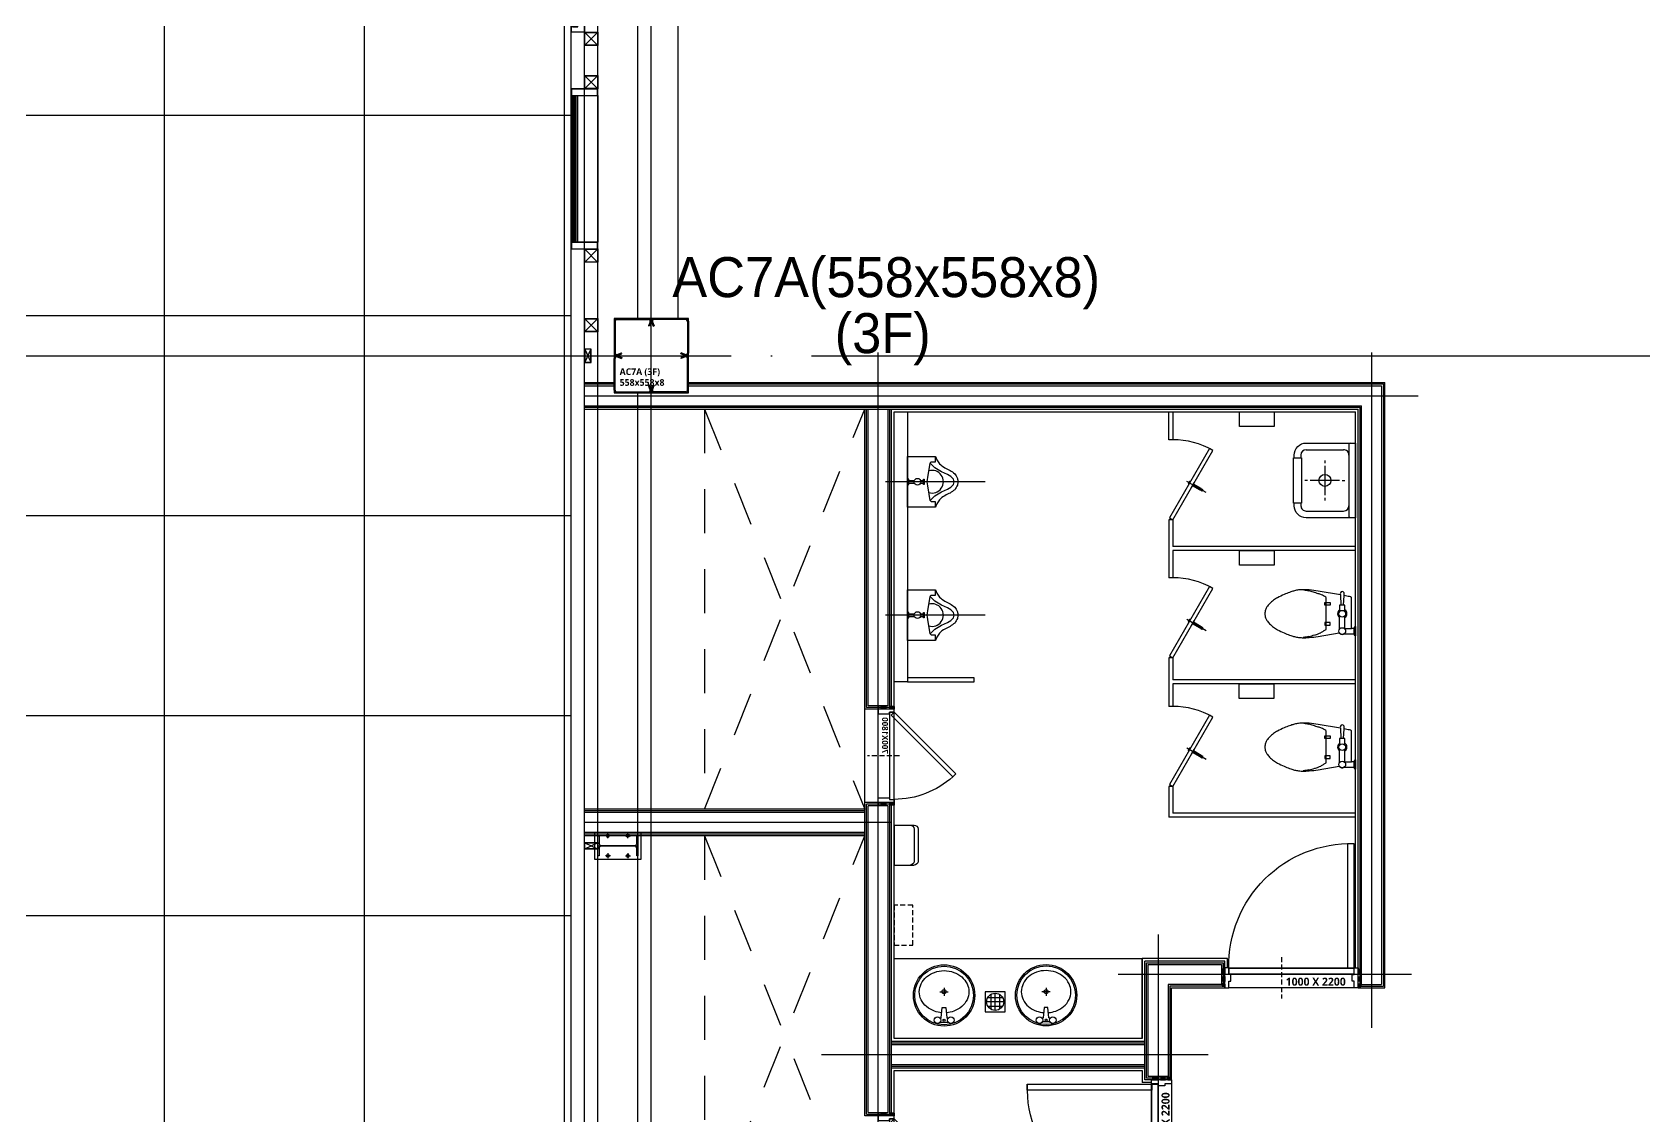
# Model space of a CAD drawing. Header units: millimetres. Extents: x -47382 to 204618, y -51045 to 127155.
# Drawn here: x 31359 to 43440, y 23671 to 31796 of the extents above; entities that cross this region are included whole.
import ezdxf
from ezdxf.enums import TextEntityAlignment as Align

# ---------------------------------------------------------------- set-up
doc = ezdxf.new("R2010")
doc.units = ezdxf.units.MM
doc.header["$LTSCALE"] = 300
doc.header["$MEASUREMENT"] = 0
for name, pattern in [('CEN', [62, 60, -1, 0, -1]), ('HID', [2, 1.1, -0.9]), ('HIDDEN2', [0.1875, 0.125, -0.0625])]:
    doc.linetypes.add(name, pattern=pattern)
doc.layers.get('0').update_dxf_attribs({"linetype": 'CONTINUOUS'})
doc.layers.get('Defpoints').update_dxf_attribs({"color": 153, "linetype": 'CONTINUOUS'})
for name, color, linetype in [('1', 7, 'CONTINUOUS'), ('6', 6, 'CONTINUOUS'), ('A-CEN', 1, 'CEN'), ('A-DOOR', 4, 'CONTINUOUS'), ('A-DOOR-JAMB', 4, 'CONTINUOUS'), ('A-DOOR-SILL', 8, 'CONTINUOUS'), ('A-DOOR-SWING', 8, 'CONTINUOUS'), ('A-FIN-TYP1', 6, 'CONTINUOUS'), ('A-FLOR-FLIN-TYP2', 8, 'CONTINUOUS'), ('A-FLOR-GW', 6, 'CONTINUOUS'), ('A-FLOR-ROOF-EJ', 9, 'CONTINUOUS'), ('A-FLOR-STUD', 9, 'CONTINUOUS'), ('A-FLOR-TOIL-PFIX', 9, 'CONTINUOUS'), ('A-FLOR-TOIL-SPCL', 6, 'CONTINUOUS'), ('A-FLOR-TOIL-WALL', 6, 'CONTINUOUS'), ('A-PS-HID', 5, 'HID'), ('A-ST-AXIS-CEN', 252, 'CEN'), ('A-ST-COL', 2, 'CONTINUOUS'), ('A-WALL-DRY1', 7, 'CONTINUOUS'), ('A-WALL-MASN', 3, 'CONTINUOUS'), ('A-WIN', 4, 'CONTINUOUS'), ('Bound', 9, 'CONTINUOUS'), ('SS-PLATE', 32, 'CONTINUOUS'), ('STEEL', 2, 'CONTINUOUS'), ('XREF-PLAN$0$A-STEEL', 7, 'CONTINUOUS'), ('충돌방지대 IN', 4, 'CONTINUOUS')]:
    doc.layers.add(name, color=color, linetype=linetype)
doc.layers.add('A-ANNO-NPLT', color=129, linetype='CONTINUOUS', plot=False)
doc.layers.add('Defpoint', color=161, linetype='CONTINUOUS', plot=False)
doc.layers.add('A-SECT-LIN1', color=4, linetype='CONTINUOUS', lineweight=25)
doc.layers.add('가는선', color=5, linetype='CONTINUOUS', lineweight=9)
doc.styles.add('SH_대대리576', font='NanumGothicBold.ttf')
doc.styles.add('SHP-나눔bo', font='')
doc.styles.add('돋움', font='')
doc.styles.get('SHP-나눔bo').set_extended_font_data('NanumGothic', bold=True)
doc.styles.get('돋움').set_extended_font_data('Dotum')

# ---------------------------------------------------------------- blocks, each defined once
blk = doc.blocks.new('A$C500F4283')
at = {"layer": 'A-FLOR-STUD'}
for p, q in [((2, 2, -103000), (98, 48, -103000)), ((2, 48, -103000), (98, 2, -103000))]:
    blk.add_line(p, q, dxfattribs=at)
at = {"layer": 'A-FLOR-STUD', "elevation": -103000}
for points in [[(0, 0), (100, 0), (100, 50), (0, 50)], [(2, 2), (98, 2), (98, 48), (2, 48)]]:
    blk.add_lwpolyline(points, close=True, dxfattribs=at)
blk = doc.blocks.new('A$C284E115B')
at = {"layer": 'A-FLOR-STUD'}
for p, q in [((2, 48, -103000), (98, 2, -103000)), ((2, 2, -103000), (98, 48, -103000))]:
    blk.add_line(p, q, dxfattribs=at)
at = {"layer": 'A-FLOR-STUD', "elevation": -103000}
for points in [[(0, 50), (100, 50), (100, 0), (0, 0)], [(2, 48), (98, 48), (98, 2), (2, 2)]]:
    blk.add_lwpolyline(points, close=True, dxfattribs=at)
blk = doc.blocks.new('BOLT')
at = {"layer": '1', "color": 251}
for p, q in [((-21, 0), (21, 0)), ((0, -21), (0, 21))]:
    blk.add_line(p, q, dxfattribs=at)
at = {"layer": '6', "color": 251}
blk.add_circle((0, 0), 11, dxfattribs=at)
blk = doc.blocks.new('WC2_BP')
at = {"layer": 'SS-PLATE', "color": 251, "ltscale": 0.05}
blk.add_lwpolyline([(-175, -100), (175, -100), (175, 100), (-175, 100)], close=True, dxfattribs=at)
at = {"linetype": 'HID', "yscale": 0.909090909090909, "zscale": 0.909090909090909}
for p, xscale in [((-75, 75), -0.909090909090909), ((75, 75), 0.909090909090909)]:
    blk.add_blockref('BOLT', p, dxfattribs=dict(at, xscale=xscale))
at = {"linetype": 'HID', "yscale": 0.909090909090909, "zscale": 0.909090909090909, "rotation": 180}
for p, xscale in [((-75, -75), 0.909090909090909), ((75, -75), -0.909090909090909)]:
    blk.add_blockref('BOLT', p, dxfattribs=dict(at, xscale=xscale))
blk = doc.blocks.new('H-300X150X6_5X9')
at = {"layer": 'Defpoint'}
for p, q in [((0, -150), (0, 150)), ((-3.25, 0), (3.25, 0))]:
    blk.add_line(p, q, dxfattribs=at)
at = {"layer": 'STEEL'}
blk.add_lwpolyline([(-75, -150), (-75, -141), (-16.25, -141, 0.41421356), (-3.25, -128), (-3.25, 128, 0.41421356), (-16.25, 141), (-75, 141), (-75, 150), (75, 150), (75, 141), (16.25, 141, 0.41421356), (3.25, 128), (3.25, -128, 0.41421356), (16.25, -141), (75, -141), (75, -150)], format="xyb", close=True, dxfattribs=at)
at = {"layer": 'SS-PLATE', "color": 251, "ltscale": 0.05, "rotation": 90}
blk.add_blockref('WC2_BP', (0, 0), dxfattribs=at)
blk = doc.blocks.new('A$C2E56680A')
blk.add_blockref('A$C284E115B', (0, 50))
at = {"layer": 'STEEL', "rotation": 269.9999999999999}
blk.add_blockref('H-300X150X6_5X9', (250, 75, -103000), dxfattribs=at)
blk = doc.blocks.new('3-11000')
at = {"layer": 'A-FLOR-FLIN-TYP2'}
for p, q in [((200, 0, -103000), (200, 11400, -103000)), ((500, 279, -103000), (500, 10721, -103000))]:
    blk.add_line(p, q, dxfattribs=at)
at = {"layer": 'A-FLOR-GW'}
for p, q in [((0, 0, -103000), (0, 11000, -103000)), ((100, 0, -103000), (100, 11000, -103000))]:
    blk.add_line(p, q, dxfattribs=at)
for p in [(100, 7250), (100, 3600)]:
    blk.add_blockref('A$C2E56680A', p)
blk = doc.blocks.new('A$C02DD68EE')
at = {"layer": 'A-FLOR-STUD'}
for p, q in [((125, 11000, -103000), (102, 10952, -103000)), ((125, 11000, -103000), (148, 10952, -103000)), ((102, 48, -103000), (125, 0, -103000)), ((148, 48, -103000), (125, 0, -103000))]:
    blk.add_line(p, q, dxfattribs=at)
at = {"layer": 'A-FLOR-STUD', "elevation": -103000}
for points in [[(100, 11000), (100, 10950), (150, 10950), (150, 11000)], [(102, 11000), (102, 10952), (148, 10952), (148, 11000)], [(150, 0), (150, 50), (100, 50), (100, 0)], [(148, 0), (148, 48), (102, 48), (102, 0)]]:
    blk.add_lwpolyline(points, dxfattribs=at)
blk.add_blockref('3-11000', (0, 0))
blk = doc.blocks.new('G$CC897F0A3')
at = {"layer": 'A-FLOR-ROOF-EJ'}
for p, q in [((13500, 400), (13500, 47850)), ((15000, 400), (15000, 47850)), ((12000, 5050), (12000, 30950)), ((15050, 18100), (0, 18100)), ((15050, 16600), (0, 16600)), ((15050, 15100), (0, 15100)), ((15050, 13600), (0, 13600)), ((15050, 12100), (0, 12100))]:
    blk.add_line(p, q, dxfattribs=at)
blk = doc.blocks.new('A$C0A4A5EFC')
at = {"layer": 'A-FLOR-TOIL-WALL'}
for p, q in [((203, 50, 0), (287, 195, 0)), ((221, 94, 0), (254, 152, 0)), ((233, 88, 0), (266, 145, 0)), ((242, 159, 0), (242, 160, 0)), ((242, 160, 0), (279, 139, 0)), ((242, 159, 0), (279, 138, 0)), ((268, 183, 0), (266, 181, 0)), ((266, 181, 0), (285, 170, 0)), ((268, 183, 0), (270, 184, 0)), ((286, 172, 0), (268, 183, 0)), ((286, 175, 0), (270, 184, 0)), ((279, 138, 0), (279, 139, 0)), ((286, 172, 0), (285, 170, 0)), ((286, 172, 0), (286, 175, 0)), ((213, 81, 0), (218, 89, 0)), ((213, 81, 0), (225, 74, 0)), ((218, 89, 0), (230, 82, 0)), ((220, 88, 0), (223, 94, 0)), ((221, 94, 0), (233, 88, 0)), ((225, 74, 0), (230, 82, 0)), ((229, 83, 0), (232, 88, 0))]:
    blk.add_line(p, q, dxfattribs=at)
at = {"layer": 'A-FLOR-TOIL-WALL', "elevation": 0}
blk.add_lwpolyline([(0, 300), (520, 0), (535, 26), (15, 326)], close=True, dxfattribs=at)
at = {"layer": 'A-FLOR-TOIL-WALL'}
blk.add_arc((0, 300, 0), 600, 330, 0, dxfattribs=at)
blk = doc.blocks.new('G$CD6D82CD2')
at = {"layer": 'A-FLOR-TOIL-PFIX'}
for p, q in [((0, 150), (0, 0)), ((150, 150), (0, 150)), ((43, 131), (43, 19)), ((75, 10), (75, 140)), ((107, 131), (107, 19)), ((150, 0), (150, 150)), ((0, 0), (150, 0)), ((140, 75), (10, 75)), ((19, 107), (131, 107)), ((19, 43), (131, 43))]:
    blk.add_line(p, q, dxfattribs=at)
blk.add_circle((75, 75), 64.7, dxfattribs=at)
blk = doc.blocks.new('G$CB54151AE')
at = {"layer": 'A-FLOR-TOIL-PFIX'}
for p, q in [((450, 245), (450, 265)), ((450, 265), (490, 265)), ((490, 245), (450, 245)), ((460, 180), (460, 295)), ((490, 265), (490, 245)), ((600, 245), (560, 245)), ((560, 245), (560, 195)), ((600, 195), (600, 245)), ((460, 65), (460, 180)), ((560, 65), (560, 165)), ((600, 65), (600, 165)), ((490, 115), (450, 115)), ((450, 115), (450, 95)), ((450, 95), (490, 95)), ((490, 95), (490, 115)), ((595, 70), (649, 70)), ((670, 30), (670, 70)), ((680, 85), (680, 15))]:
    blk.add_line(p, q, dxfattribs=at)
for points in [[(680, 85), (670, 80), (670, 70), (649, 70, 0.018932), (650, 105), (650, 180), (650, 255, 0.024922), (648, 301, 0.25497), (645, 305, 0.056948), (641, 307, 0.016043), (625, 310), (594, 316), (595, 330, 1.060552), (565, 330), (566, 321), (400, 350, 0.022182), (332, 359, 0.0294), (280, 360, 0.029565), (244, 357, 0.035314), (215, 350, 0.006976), (203, 346, 0.004694), (185, 340, 0.019426), (144, 324, 0.015468), (95, 300, 0.040875), (65, 281, 0.036447), (35, 255, 0.04843), (15, 231, 0.068612), (5, 210, 0.037226), (1, 195, 0.041311), (0, 180, 0.041311), (1, 166, 0.037226), (5, 150, 0.068612), (15, 130, 0.04843), (35, 105, 0.036447), (65, 79, 0.040875), (95, 60, 0.015468), (144, 36, 0.019426), (185, 20, 0.004694), (203, 14, 0.006976), (215, 10, 0.035314), (244, 4, 0.029565), (280, 0, 0.0294), (332, 2, 0.022182), (400, 10), (558, 38, 0.455372), (595, 30), (670, 30), (670, 20), (680, 15)], [(590, 245), (594, 316, 1.060552)]]:
    blk.add_lwpolyline(points, format="xyb", dxfattribs=at)
blk.add_lwpolyline([(566, 321), (570, 245)], dxfattribs=at)
for centre in [(580, 180), (580, 50)]:
    blk.add_circle(centre, 25, dxfattribs=at)
for centre, radius, start, end in [((273, 113), 244, 76.4166, 85.6013), ((136, -454), 828, 74.0546, 76.4166), ((71, -682), 1064, 71.9714, 74.0546), ((226, -206), 564, 69.444, 71.9714), ((321, 49), 291, 65.9278, 69.444), ((418, 265), 54.8, 45, 65.9278), ((448, 295), 12.3, 0, 45), ((580, 180), 35, 124.8499, 235.1501), ((580, 180), 35, 304.8499, 55.1501), ((262, 341), 337, 274.3987, 281.6565), ((209, 597), 599, 281.6565, 285.9454), ((309, 246), 234, 285.9454, 292.8053), ((283, 309), 303, 292.8053, 296.5651), ((206, 463), 475, 296.5651, 299.5675), ((354, 202), 174, 299.5675, 306.8699), ((456, 65), 3.54, 306.8699, 0)]:
    blk.add_arc(centre, radius, start, end, dxfattribs=at)
blk = doc.blocks.new('핸드드라이어')
at = {"layer": 'A-FLOR-TOIL-SPCL'}
for p, q in [((-141, 83), (-141, -67)), ((-141, 83), (159, 83)), ((159, 83), (159, -67)), ((-111, -67), (129, -67)), ((-111, -97), (129, -97))]:
    blk.add_line(p, q, dxfattribs=at)
for centre, start, end in [((-111, -37), 180, 270), ((-111, -67), 180, 270), ((129, -37), 270, 0), ((129, -67), 270, 0)]:
    blk.add_arc(centre, 30, start, end, dxfattribs=at)
blk = doc.blocks.new('드라이 페이퍼')
at = {"layer": 'A-FLOR-TOIL-SPCL', "linetype": 'HIDDEN2'}
blk.add_lwpolyline([(750, 0), (750, 140), (450, 140), (450, 0), (750, 0)], dxfattribs=at)
at = {"layer": 'A-FLOR-TOIL-SPCL', "xscale": -1, "rotation": 180}
blk.add_blockref('핸드드라이어', (-9, 83), dxfattribs=at)
blk = doc.blocks.new('A$C693F5FA5')
at = {"layer": 'A-FLOR-TOIL-PFIX'}
for p, q in [((50, 370), (50, 90)), ((110, 410), (90, 410)), ((110, 405), (110, 460)), ((450, 405), (110, 405)), ((280, 360), (280, 380)), ((450, 460), (450, 405)), ((470, 410), (450, 410)), ((510, 370), (510, 90)), ((280, 120), (280, 340)), ((150, 230), (130, 230)), ((390, 230), (170, 230)), ((430, 230), (410, 230)), ((550, 50), (10, 50)), ((280, 100), (280, 80))]:
    blk.add_line(p, q, dxfattribs=at)
blk.add_lwpolyline([(560, 0), (0, 0), (0, 370, -0.414214), (90, 460), (110, 460), (110, 465), (450, 465), (450, 460), (470, 460, -0.414214), (560, 370)], format="xyb", close=True, dxfattribs=at)
blk.add_circle((280, 230), 45, dxfattribs=at)
for centre, radius, start, end in [((90, 370), 40, 90, 180), ((470, 370), 40, 0, 90), ((10, 40), 10, 90, 180), ((90, 90), 40, 180, 270), ((470, 90), 40, 270, 0), ((550, 40), 10, 0, 90)]:
    blk.add_arc(centre, radius, start, end, dxfattribs=at)
blk = doc.blocks.new('X-REF 평면도(가창리 실시설계)$0$CU-302P')
at = {"layer": 'A-FLOR-TOIL-PFIX'}
for p, q in [((582, 0), (-165, 0)), ((0, 10), (52, 10)), ((98, 10), (120, 10)), ((0, -10), (52, -10)), ((95, -10), (120, -10))]:
    blk.add_line(p, q, dxfattribs=at)
blk.add_lwpolyline([(0, -190), (0, 190), (210, 190, 0.022168), (220, 165, 0.015962), (240, 135, 0.046411), (280, 105, 0.0259), (320, 85, -0.027117), (355, 60, -0.071022), (375, 25, -0.04853), (380, 0, -0.04853), (375, -25, -0.071022), (355, -60, -0.027117), (320, -85, 0.0259), (280, -105, 0.046411), (240, -135, 0.015962), (220, -165, 0.022168), (210, -190)], format="xyb", close=True, dxfattribs=at)
blk.add_lwpolyline([(210, -190), (210, -150), (180, -150, -0.198912), (176, -148, -0.089166), (170, -140), (152, -32, -0.080898), (152, 32), (170, 140, -0.22682), (176, 148, -0.062315), (180, 150), (210, 150), (210, 190)], format="xyb", dxfattribs=at)
for points in [[(170, -140), (205, -105), (255, -75), (300, -55), (325, -40), (345, -20), (350, 0), (345, 20), (325, 40), (300, 55), (255, 75), (205, 105), (170, 140)], [(0, -20), (10, -20), (10, 20), (0, 20)]]:
    blk.add_lwpolyline(points, dxfattribs=at)
blk.add_lwpolyline([(120, 20), (125, 20), (125, -20), (120, -20)], close=True, dxfattribs=at)
blk.add_circle((75, 0), 25, dxfattribs=at)
blk.add_arc((185, 0), 85, 253.2144, 106.7856, dxfattribs=at)
blk = doc.blocks.new('A$Ce0defec1')
at = {"layer": 'A-ANNO-NPLT', "linetype": 'HIDDEN2'}
for p, q in [((-120, 720), (-120, 700)), ((-120, 720), (0, 720)), ((-120, 710), (0, 710)), ((-120, 700), (0, 700)), ((-110, 720), (-110, 700)), ((-20, 720), (-20, 700)), ((0, 720), (0, 700)), ((-160, 350), (78, 350)), ((-120, 0), (-120, -20)), ((-120, 0), (0, 0)), ((-110, 0), (-110, -20)), ((-20, 0), (-20, -20)), ((0, 0), (0, -20)), ((-120, -10), (0, -10)), ((-120, -20), (0, -20))]:
    blk.add_line(p, q, dxfattribs=at)
at = {"layer": 'A-ANNO-NPLT', "linetype": 'ByBlock'}
blk.add_lwpolyline([(-120, 677), (-85, 677), (-85, 23), (-120, 23)], close=True, dxfattribs=at)
at = {"layer": 'A-DOOR', "linetype": 'ByBlock'}
for p, q in [((-582, 215), (-120, 677)), ((-561, 192), (-98, 655)), ((-120, 677), (-120, 700)), ((-120, 700), (0, 700)), ((-120, 677), (-98, 655)), ((-85, 677), (-120, 677)), ((-85, 665), (-85, 677)), ((0, 665), (-85, 665)), ((0, 700), (0, 665))]:
    blk.add_line(p, q, dxfattribs=at)
blk.add_lwpolyline([(-582, 215), (-561, 192)], dxfattribs=at)
at = {"layer": 'A-DOOR-JAMB'}
for p, q in [((-85, 23), (-120, 23)), ((-120, 23), (-120, 0)), ((-110, 0), (0, 0)), ((-85, 35), (-85, 23)), ((0, 35), (-85, 35)), ((0, 0), (0, 35))]:
    blk.add_line(p, q, dxfattribs=at)
at = {"layer": 'A-DOOR-SILL'}
blk.add_line((0, 18), (0, 665), dxfattribs=at)
at = {"layer": 'A-DOOR-SWING'}
blk.add_arc((-117, 691), 668, 228.3916, 269.7655, dxfattribs=at)
at = {"layer": 'A-ANNO-NPLT', "linetype": 'ByBlock', "style": 'SHP-나눔bo'}
blk.add_text('700X1800', height=45, rotation=90, dxfattribs=at).set_placement((-30, 502), align=Align.CENTER)
blk = doc.blocks.new('pw2700')
at = {"layer": 'A-WIN'}
for p, q in [((-1275, -70), (-1275, 195)), ((2375, -70), (2375, 195)), ((-2525, 0), (-2525, 100)), ((-2465, 100), (-2525, 100)), ((-2465, 0), (-2525, 0)), ((-2465, 91), (-2485, 91)), ((-2485, 91), (-2485, 50)), ((-2485, 50), (-2465, 50)), ((-2395, 88), (-2475, 88)), ((-2475, 88), (-2475, 53)), ((-2475, 53), (-2395, 53)), ((-2465, 100), (-85, 100)), ((-2465, 100), (-2465, 91)), ((-2465, 50), (-2465, 0)), ((-85, 0), (-2465, 0)), ((-2395, 88), (-1315, 88)), ((-2395, 53), (-2395, 88)), ((-2395, 71), (-1315, 71)), ((-2395, 53), (-1315, 53)), ((-1235, 88), (-1315, 88)), ((-1315, 88), (-1315, 53)), ((-1315, 53), (-1235, 53)), ((-1235, 47), (-1315, 47)), ((-1315, 47), (-1315, 12)), ((-1315, 12), (-1235, 12)), ((-1235, 53), (-1235, 88)), ((-1235, 47), (-155, 47)), ((-1235, 12), (-1235, 47)), ((-1235, 30), (-155, 30)), ((-1235, 12), (-155, 12)), ((-75, 47), (-155, 47)), ((-155, 47), (-155, 12)), ((-155, 12), (-75, 12)), ((-25, 100), (-85, 100)), ((-85, 100), (-85, 50)), ((-85, 50), (-65, 50)), ((-65, 9), (-85, 9)), ((-85, 9), (-85, 0)), ((-85, 0), (-25, 0)), ((-75, 12), (-75, 47)), ((-65, 50), (-65, 9)), ((-25, 0), (-25, 100)), ((-25, 50), (1125, 50)), ((1125, 0), (1125, 100)), ((1185, 100), (1125, 100)), ((1185, 0), (1125, 0)), ((1185, 91), (1165, 91)), ((1165, 91), (1165, 50)), ((1165, 50), (1185, 50)), ((1255, 88), (1175, 88)), ((1175, 88), (1175, 53)), ((1175, 53), (1255, 53)), ((1185, 100), (3565, 100)), ((1185, 100), (1185, 91)), ((1185, 50), (1185, 0)), ((3565, 0), (1185, 0)), ((1255, 88), (2335, 88)), ((1255, 53), (1255, 88)), ((1255, 71), (2335, 71)), ((1255, 53), (2335, 53)), ((2415, 88), (2335, 88)), ((2335, 88), (2335, 53)), ((2335, 53), (2415, 53)), ((2415, 47), (2335, 47)), ((2335, 47), (2335, 12)), ((2335, 12), (2415, 12)), ((2415, 53), (2415, 88)), ((2415, 47), (3495, 47)), ((2415, 12), (2415, 47)), ((2415, 30), (3495, 30)), ((2415, 12), (3495, 12)), ((3575, 47), (3495, 47)), ((3495, 47), (3495, 12)), ((3495, 12), (3575, 12)), ((3625, 100), (3565, 100)), ((3565, 100), (3565, 50)), ((3565, 50), (3585, 50)), ((3585, 9), (3565, 9)), ((3565, 9), (3565, 0)), ((3565, 0), (3625, 0)), ((3575, 12), (3575, 47)), ((3585, 50), (3585, 9)), ((3625, 0), (3625, 100))]:
    blk.add_line(p, q, dxfattribs=at)
blk.add_lwpolyline([(-25, 0), (-25, 100), (1125, 100), (1125, 0)], close=True, dxfattribs=at)
at = {"layer": '가는선'}
for p, q in [((-25, 62), (1125, 62)), ((-25, 38), (1125, 38))]:
    blk.add_line(p, q, dxfattribs=at)
blk = doc.blocks.new('일반창호')
at = {"layer": 'A-WIN', "ltscale": 100}
for p, q in [((-200, -537), (-200, 562)), ((-50, 564), (-50, -537)), ((-36, 564), (-36, -537)), ((-28, 564), (-28, -537)), ((-16, 564), (-16, -537)), ((-8, 564), (-8, -537)), ((0, 562), (0, -537))]:
    blk.add_line(p, q, dxfattribs=at)
at = {"layer": 'A-WIN'}
for points in [[(0, 613), (-200, 613), (-200, 562), (0, 562), (0, 613)], [(0, -537), (-200, -537), (-200, -587), (0, -587), (0, -537)]]:
    blk.add_lwpolyline(points, dxfattribs=at)
for points in [[(-2, 611), (-198, 611), (-198, 564), (-2, 564), (-2, 611)], [(-2, -539), (-198, -539), (-198, -585), (-2, -585), (-2, -539)]]:
    blk.add_lwpolyline(points, close=True, dxfattribs=at)
blk = doc.blocks.new('G$C718DDBFA')
at = {"layer": 'A-ANNO-NPLT', "linetype": 'HIDDEN2'}
for p, q in [((941, 1040), (1071, 1040)), ((941, 1020), (941, 1040)), ((941, 1030), (1071, 1030)), ((941, 1020), (1071, 1020)), ((961, 1020), (961, 1040)), ((1051, 1020), (1051, 1040)), ((1071, 1020), (1071, 1040)), ((851, 595), (1161, 595)), ((941, 20), (941, 0)), ((941, 20), (1071, 20)), ((941, 10), (1071, 10)), ((941, 0), (1071, 0)), ((961, 20), (961, 0)), ((1051, 20), (1051, 0)), ((1071, 20), (1071, 0))]:
    blk.add_line(p, q, dxfattribs=at)
at = {"layer": 'A-ANNO-NPLT', "linetype": 'ByBlock'}
blk.add_lwpolyline([(979, 53), (979, 987), (934, 987), (934, 53)], close=True, dxfattribs=at)
at = {"layer": 'A-DOOR', "linetype": 'ByBlock'}
blk.add_lwpolyline([(0, 53), (934, 53), (934, 98), (0, 98)], close=True, dxfattribs=at)
at = {"layer": 'A-DOOR-JAMB'}
for points in [[(1061, 1020), (1081, 1020), (1081, 990), (1031, 990), (1031, 975), (981, 975), (981, 990), (931, 990), (931, 1020), (951, 1020)], [(1061, 20), (1081, 20), (1081, 50), (1031, 50), (1031, 65), (981, 65), (981, 50), (931, 50), (931, 20), (951, 20)]]:
    blk.add_lwpolyline(points, dxfattribs=at)
at = {"layer": 'A-DOOR-SILL'}
for p, q in [((931, 990), (931, 50)), ((1081, 50), (1081, 990))]:
    blk.add_line(p, q, dxfattribs=at)
at = {"layer": 'A-DOOR-SWING'}
blk.add_arc((915, 76), 915, 88.9585, 181.4096, dxfattribs=at)
at = {"layer": 'A-ANNO-NPLT', "linetype": 'ByBlock', "style": 'SHP-나눔bo', "text_generation_flag": 4}
blk.add_text('1000 X 2200', height=60, rotation=270, dxfattribs=at).set_placement((1066, 339), align=Align.CENTER)
blk = doc.blocks.new('XREF-PLAN$0$각-100X100')
at = {"layer": 'XREF-PLAN$0$A-STEEL', "color": 1}
for p, q in [((-47.7, -47.7), (47.7, 47.7)), ((-47.7, 47.7), (47.7, -47.7))]:
    blk.add_line(p, q, dxfattribs=at)
at = {"layer": 'XREF-PLAN$0$A-STEEL'}
blk.add_lwpolyline([(-50, -50), (50, -50), (50, 50), (-50, 50)], close=True, dxfattribs=at)
at = {"layer": 'XREF-PLAN$0$A-STEEL', "color": 8}
blk.add_lwpolyline([(-47.7, -47.7), (47.7, -47.7), (47.7, 47.7), (-47.7, 47.7)], close=True, dxfattribs=at)
blk = doc.blocks.new('AC7A(3f)')
at = {"layer": 'A-ST-COL'}
for p, q in [((20, 558), (20, 319)), ((28, 558), (28, 319)), ((40, 578), (279, 578)), ((40, 570), (279, 570)), ((290, 554), (277, 523)), ((285, 520), (277, 523)), ((298, 551), (285, 520)), ((300, 551), (313, 520)), ((308, 554), (321, 523)), ((313, 520), (321, 523)), ((558, 578), (319, 578)), ((558, 570), (319, 570)), ((570, 558), (570, 319)), ((578, 558), (578, 319)), ((20, 40), (20, 279)), ((28, 40), (28, 279)), ((44, 308), (75, 321)), ((44, 290), (75, 277)), ((47, 300), (78, 313)), ((47, 298), (78, 285)), ((78, 313), (75, 321)), ((78, 285), (75, 277)), ((520, 313), (523, 321)), ((551, 300), (520, 313)), ((551, 298), (520, 285)), ((520, 285), (523, 277)), ((554, 308), (523, 321)), ((554, 290), (523, 277)), ((570, 40), (570, 279)), ((578, 40), (578, 279)), ((40, 28), (279, 28)), ((40, 20), (279, 20)), ((285, 78), (277, 75)), ((290, 44), (277, 75)), ((298, 47), (285, 78)), ((300, 47), (313, 78)), ((308, 44), (321, 75)), ((313, 78), (321, 75)), ((558, 28), (319, 28)), ((558, 20), (319, 20))]:
    blk.add_line(p, q, dxfattribs=at)
for centre, radius, start, end in [((40, 558), 20, 90, 180), ((40, 558), 12, 90, 180), ((279, 558), 20, 340, 90), ((279, 558), 12, 340, 90), ((319, 558), 20, 90, 200), ((319, 558), 12, 90, 200), ((558, 558), 20, 0, 90), ((558, 558), 12, 0, 90), ((40, 319), 20, 180, 290), ((40, 279), 20, 70, 180), ((40, 319), 12, 180, 290), ((40, 279), 12, 70, 180), ((558, 319), 20, 250, 0), ((558, 279), 20, 0, 110), ((558, 319), 12, 250, 0), ((558, 279), 12, 0, 110), ((40, 40), 20, 180, 270), ((40, 40), 12, 180, 270), ((279, 40), 20, 270, 20), ((279, 40), 12, 270, 20), ((319, 40), 20, 160, 270), ((319, 40), 12, 160, 270), ((558, 40), 20, 270, 0), ((558, 40), 12, 270, 0)]:
    blk.add_arc(centre, radius, start, end, dxfattribs=at)
at = {"layer": 'Bound', "color": 9, "linetype": 'Continuous'}
for p, q in [((578, 578), (20, 578)), ((20, 578), (20, 20)), ((578, 20), (578, 578)), ((20, 20), (578, 20))]:
    blk.add_line(p, q, dxfattribs=at)
at = {"layer": 'Defpoint'}
for p, q in [((299, 0), (299, 598)), ((0, 299), (598, 299))]:
    blk.add_line(p, q, dxfattribs=at)
at = {"layer": 'Defpoint', "linetype": 'Continuous', "style": 'SH_대대리576'}
for s, p in [('AC7A (3F)', (62, 179)), ('558x558x8', (62, 98))]:
    blk.add_text(s, height=50, dxfattribs=at).set_placement(p, align=Align.MIDDLE_LEFT)
blk = doc.blocks.new('ACT 지상3층구조평면도')
blk.add_blockref('AC7A(3f)', (83083, 80117))

msp = doc.modelspace()

# ---------------------------------------------------------------- linework, layer by layer
for p, q in [((37800, 26721), (37600, 26721)), ((37788, 26734), (37613, 26734)), ((37775, 26746), (37625, 26746)), ((37800, 26021), (37600, 26021)), ((37788, 26009), (37613, 26009)), ((37775, 25996), (37625, 25996))]:
    msp.add_line(p, q)
at = {"layer": 'A-CEN'}
for p, q in [((37700, 22251), (37700, 29396)), ((35500, 29071), (41750, 29071)), ((37800, 25871), (35500, 25871)), ((39800, 25031), (39800, 17821)), ((41700, 24731), (39500, 24731)), ((37275, 24131), (40175, 24131))]:
    msp.add_line(p, q, dxfattribs=at)
msp.add_lwpolyline([(41400, 29396), (41400, 24331)], dxfattribs=at)
at = {"layer": 'A-FIN-TYP1'}
for p, q in [((41280, 24781), (41280, 28951)), ((39680, 24251), (39680, 24851)), ((40320, 24851), (39680, 24851)), ((39680, 24251), (39680, 24851)), ((40320, 24781), (40320, 24851)), ((37820, 24011), (39680, 24011)), ((37820, 22551), (37820, 24011)), ((39680, 24011), (39680, 23921)), ((39750, 23921), (39680, 23921))]:
    msp.add_line(p, q, dxfattribs=at)
msp.add_lwpolyline([(39680, 24251), (37820, 24251), (37820, 28951), (41280, 28951)], dxfattribs=at)
at = {"layer": 'A-FLOR-FLIN-TYP2'}
for p, q in [((35600, 18771), (35600, 29371)), ((35900, 18771), (35900, 29092))]:
    msp.add_line(p, q, dxfattribs=at)
msp.add_lwpolyline([(37600, 26011), (37600, 26721)], dxfattribs=at)
at = {"layer": 'A-FLOR-GW'}
for p, q in [((35400, 18371), (35400, 29371)), ((35500, 18371), (35500, 29371))]:
    msp.add_line(p, q, dxfattribs=at)
at = {"layer": 'A-FLOR-TOIL-PFIX'}
for p, q in [((38164, 24601), (38226, 24601)), ((38195, 24632), (38195, 24570)), ((38991, 24602), (38929, 24602)), ((38960, 24632), (38960, 24570)), ((38174, 24407), (38181, 24483)), ((38181, 24483), (38209, 24483)), ((38209, 24483), (38216, 24407)), ((38946, 24484), (38939, 24407)), ((38974, 24484), (38946, 24484)), ((38981, 24407), (38974, 24484)), ((38166, 24402), (38169, 24402)), ((38166, 24374), (38224, 24374)), ((38221, 24402), (38224, 24402)), ((38934, 24403), (38931, 24403)), ((38989, 24375), (38931, 24375)), ((38989, 24403), (38986, 24403))]:
    msp.add_line(p, q, dxfattribs=at)
for points in [[(40670, 28951), (40670, 28841), (40410, 28841), (40410, 28951)], [(40670, 27911), (40670, 27801), (40410, 27801), (40410, 27911)], [(40667, 26911), (40667, 26801), (40407, 26801), (40407, 26911)], [(37820, 24851), (39680, 24851), (39680, 24251), (37820, 24251)]]:
    msp.add_lwpolyline(points, close=True, dxfattribs=at)
for points in [[(38177, 24444, -0.064435), (38123, 24456, -0.091719), (38064, 24490, -0.103599), (38023, 24542, -0.113912), (38009, 24602, -0.113912), (38023, 24661, -0.103599), (38064, 24713, -0.091719), (38123, 24747, -0.084785), (38195, 24760, -0.084785), (38268, 24747, -0.091719), (38327, 24713, -0.103599), (38367, 24661, -0.113912), (38381, 24602, -0.113912), (38367, 24542, -0.103599), (38327, 24490, -0.091719), (38268, 24456, -0.064435), (38213, 24444, -0.084785)], [(38978, 24445, 0.064435), (39032, 24457, 0.091719), (39091, 24490, 0.103599), (39132, 24543, 0.113912), (39146, 24602, 0.113912), (39132, 24661, 0.103599), (39091, 24714, 0.091719), (39032, 24748, 0.084785), (38960, 24760, 0.084785), (38887, 24748, 0.091719), (38828, 24714, 0.103599), (38788, 24661, 0.113912), (38774, 24602, 0.113912), (38788, 24543, 0.103599), (38828, 24490, 0.091719), (38887, 24457, 0.064435), (38942, 24445, 0.084785)]]:
    msp.add_lwpolyline(points, format="xyb", dxfattribs=at)
for centre, radius in [((38195, 24574), 230), ((38195, 24574), 220), ((38960, 24575), 230), ((38960, 24575), 220), ((38195, 24602), 15), ((38960, 24602), 15), ((38145, 24388), 25), ((38245, 24388), 25), ((38910, 24389), 25), ((39010, 24389), 25), ((38195, 24388), 8), ((38960, 24389), 8)]:
    msp.add_circle(centre, radius, dxfattribs=at)
for centre, start, end in [((38169, 24407), 270, 354.6091), ((38221, 24407), 185.3909, 270), ((38934, 24408), 270, 354.6091), ((38986, 24408), 185.3909, 270)]:
    msp.add_arc(centre, 5, start, end, dxfattribs=at)
at = {"layer": 'A-FLOR-TOIL-WALL'}
for p, q in [((39880, 28741), (39880, 28951)), ((39910, 28951), (39910, 28741)), ((39910, 28741), (39880, 28741)), ((39910, 28141), (39880, 28141)), ((39880, 28141), (39880, 27706)), ((39910, 28141), (39910, 27941)), ((41280, 27941), (39910, 27941)), ((41280, 27911), (39910, 27911)), ((39910, 27911), (39910, 27706)), ((39910, 27706), (39880, 27706)), ((39880, 27106), (39880, 26876)), ((39910, 27106), (39880, 27106)), ((39880, 27106), (39880, 26741)), ((39910, 27106), (39910, 26941)), ((41277, 26941), (39910, 26941)), ((41280, 26941), (39913, 26941)), ((39910, 26911), (39910, 26741)), ((41277, 26911), (39910, 26911)), ((41280, 26911), (39913, 26911)), ((39910, 26741), (39880, 26741)), ((39880, 26141), (39880, 25911)), ((39910, 26141), (39880, 26141)), ((39910, 26141), (39910, 25941)), ((41280, 25911), (39880, 25911)), ((41280, 25941), (39910, 25941))]:
    msp.add_line(p, q, dxfattribs=at)
msp.add_lwpolyline([(38420, 26956), (37920, 26956), (37920, 26926), (38420, 26926)], close=True, dxfattribs=at)
at = {"layer": 'A-PS-HID'}
for p, q in [((36400, 28971), (36400, 25971)), ((36400, 25971), (37600, 28971)), ((36400, 28971), (37600, 25971)), ((36400, 22771), (37600, 25771)), ((36400, 25771), (37600, 22771)), ((36400, 25771), (36400, 22771))]:
    msp.add_line(p, q, dxfattribs=at)
at = {"layer": 'A-ST-AXIS-CEN'}
for p, q in [((36000, 0), (36000, 99371)), ((0, 29371), (142000, 29371))]:
    msp.add_line(p, q, dxfattribs=at)
at = {"layer": 'A-WALL-DRY1'}
for p, q in [((35500, 29171), (35721, 29171)), ((35500, 29159), (35721, 29159)), ((35500, 29146), (35721, 29146)), ((36279, 29171), (41500, 29171)), ((36279, 29159), (41488, 29159)), ((36279, 29146), (41475, 29146)), ((41475, 29146), (41475, 24656)), ((41488, 29159), (41488, 24644)), ((41500, 24631), (41500, 29171)), ((35500, 28996), (41325, 28996)), ((41325, 24656), (41325, 28996)), ((35500, 28984), (41313, 28984)), ((35500, 28971), (41300, 28971)), ((37600, 26721), (37600, 28971)), ((37613, 26734), (37613, 28971)), ((37625, 26746), (37625, 28971)), ((37775, 26746), (37775, 28971)), ((37788, 26734), (37788, 28971)), ((37800, 26721), (37800, 28971)), ((41300, 24631), (41300, 28971)), ((41313, 24644), (41313, 28984)), ((37600, 23671), (37600, 26021)), ((37613, 23684), (37613, 26009)), ((37625, 23696), (37625, 25996)), ((37775, 23696), (37775, 25996)), ((37788, 23684), (37788, 26009)), ((37800, 23671), (37800, 26021)), ((37600, 25971), (35500, 25971)), ((37600, 25959), (35500, 25959)), ((37600, 25946), (35500, 25946)), ((37600, 25796), (35500, 25796)), ((37600, 25784), (35500, 25784)), ((37600, 25771), (35500, 25771)), ((40300, 24831), (39700, 24831)), ((39700, 23941), (39700, 24831)), ((39700, 23941), (39700, 24831)), ((39713, 23954), (39713, 24819)), ((39713, 24819), (40288, 24819)), ((39713, 23954), (39713, 24819)), ((39725, 23966), (39725, 24806)), ((39725, 24806), (40275, 24806)), ((39725, 23966), (39725, 24806)), ((40275, 24806), (40275, 24656)), ((40288, 24819), (40288, 24644)), ((40300, 24631), (40300, 24831)), ((40275, 24656), (39875, 24656)), ((39875, 24656), (39875, 23966)), ((41325, 24656), (41475, 24656)), ((40288, 24644), (39888, 24644)), ((39888, 24644), (39888, 23954)), ((39900, 24631), (40300, 24631)), ((39900, 23941), (39900, 24631)), ((41300, 24631), (41500, 24631)), ((41313, 24644), (41488, 24644)), ((37800, 24231), (39700, 24231)), ((37800, 24219), (39700, 24219)), ((37800, 24206), (39700, 24206)), ((37800, 24056), (39700, 24056)), ((37800, 24044), (39700, 24044)), ((37800, 24031), (39700, 24031)), ((39900, 23941), (39700, 23941)), ((39888, 23954), (39713, 23954)), ((39875, 23966), (39725, 23966)), ((37613, 23684), (37788, 23684)), ((37625, 23696), (37775, 23696)), ((37800, 23671), (37600, 23671))]:
    msp.add_line(p, q, dxfattribs=at)
at = {"layer": 'A-WALL-MASN'}
msp.add_lwpolyline([(37920, 26926), (37820, 26926), (37820, 28951), (37920, 28951)], close=True, dxfattribs=at)
at = {"layer": '충돌방지대 IN'}
msp.add_lwpolyline([(35900, 29650), (35900, 40092), (36200, 40092), (36200, 29650)], close=True, dxfattribs=at)

# ---------------------------------------------------------------- block references
for name, p in [('ACT 지상3층구조평면도', (-47382, -51045)), ('G$CC897F0A3', (20350, 13071)), ('A$C02DD68EE', (35400, 29371)), ('G$CB54151AE', (40600, 27256)), ('G$CB54151AE', (40600, 26256)), ('A$C2E56680A', (35500, 25621)), ('G$CD6D82CD2', (38503, 24451))]:
    msp.add_blockref(name, p)
for name, p, rotation in [('pw2700', (35500, 34321), 90.00000000000001), ('A$C500F4283', (35500, 29421), 270), ('드라이 페이퍼', (37820, 25701), 270)]:
    msp.add_blockref(name, p, dxfattribs=dict(rotation=rotation))
at = {"ltscale": 5, "xscale": -1}
for p in [(35550, 31746), (35550, 31421), (35550, 30121), (35550, 29600)]:
    msp.add_blockref('XREF-PLAN$0$각-100X100', p, dxfattribs=at)
at = {"linetype": 'Continuous', "rotation": 90.00000000000004}
msp.add_blockref('A$C693F5FA5', (41280, 28156), dxfattribs=at)
at = {"linetype": 'Continuous'}
for p in [(37920, 28426), (37920, 27426)]:
    msp.add_blockref('X-REF 평면도(가창리 실시설계)$0$CU-302P', p, dxfattribs=at)
at = {"xscale": -1}
for p, rotation in [((41320, 25713), 89.99999999999997), ((38819, 23961), 179.9999999999999)]:
    msp.add_blockref('G$C718DDBFA', p, dxfattribs=dict(at, rotation=rotation))
at = {"layer": 'A-DOOR', "xscale": -1}
for p in [(37700, 26021), (37700, 22971)]:
    msp.add_blockref('A$Ce0defec1', p, dxfattribs=at)
at = {"layer": 'A-FLOR-TOIL-WALL', "rotation": 90.00000000000001}
for p in [(40210, 28141), (40210, 27106), (40210, 26141)]:
    msp.add_blockref('A$C0A4A5EFC', p, dxfattribs=at)
at = {"layer": 'A-SECT-LIN1', "rotation": 180}
msp.add_blockref('일반창호', (35400, 30784), dxfattribs=at)

# ---------------------------------------------------------------- texts
at = {"layer": 'Defpoints', "linetype": 'Continuous', "style": '돋움'}
for s, p in [('AC7A(558x558x8)', (37761, 29720)), ('(3F)', (37735, 29300))]:
    msp.add_text(s, height=300, dxfattribs=at).set_placement(p, align=Align.BOTTOM_CENTER)

doc.saveas('drawing.dxf')
